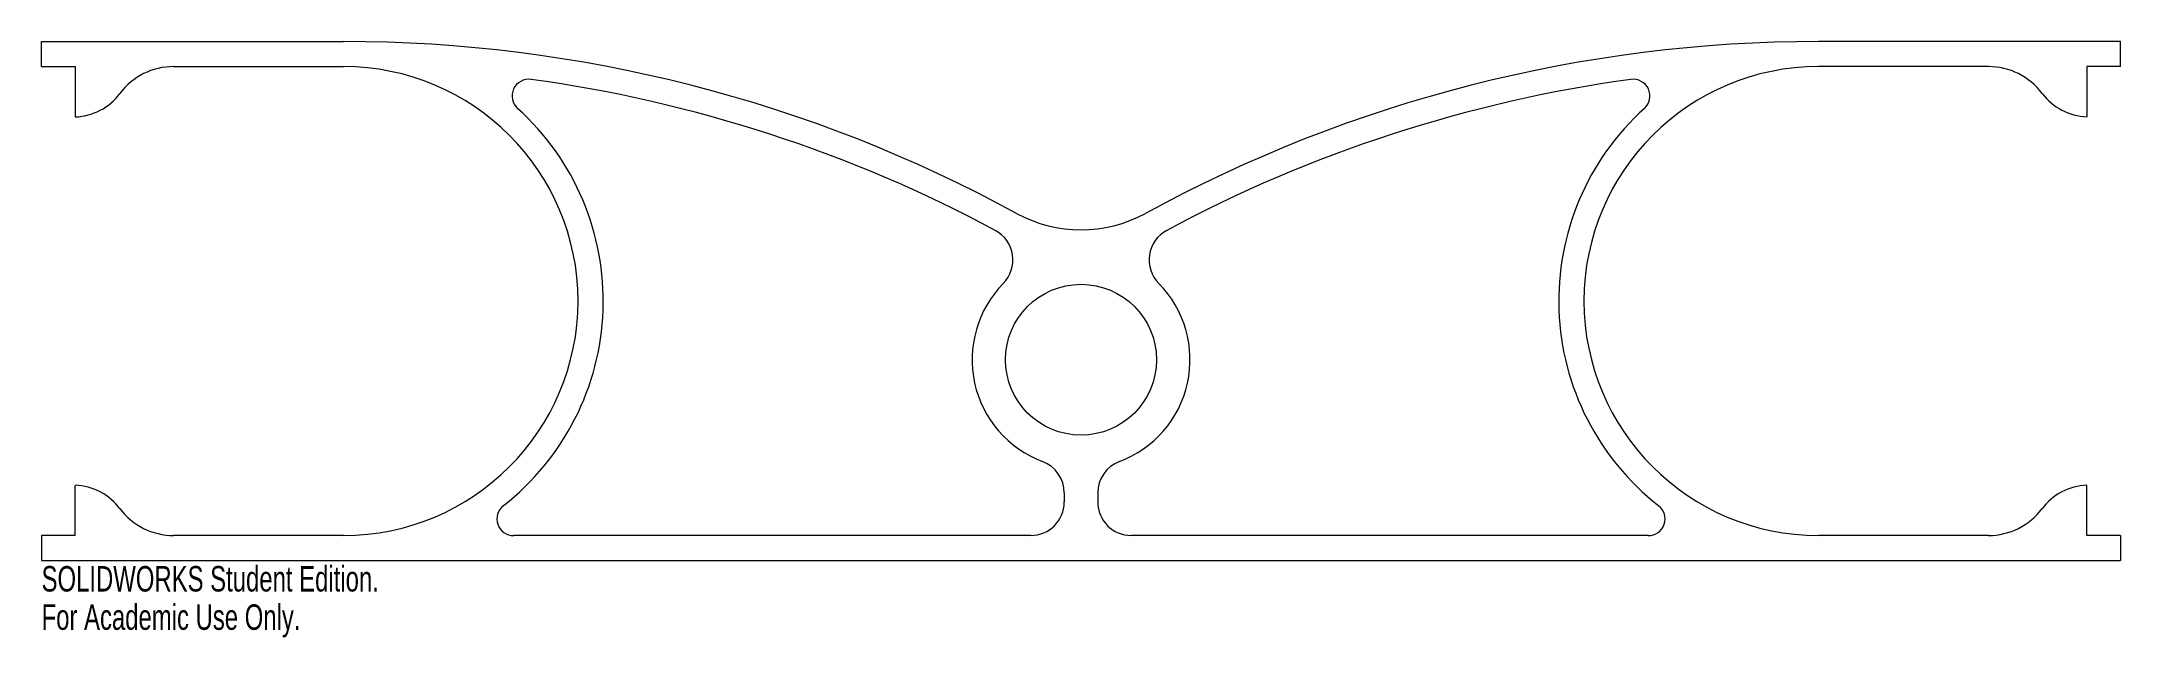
# Model space of a CAD drawing. Header units: inches. Extents: x -7.8 to 7.8, y -2.1 to 2.4.
import ezdxf

# ---------------------------------------------------------------- set-up
doc = ezdxf.new("R2010")
doc.units = ezdxf.units.IN
doc.header["$MEASUREMENT"] = 0
doc.styles.add('SLDTEXTSTYLE0', font='TXT', dxfattribs={"width": 0.7})

msp = doc.modelspace()

# ---------------------------------------------------------------- linework, layer by layer
at = {"color": 7, "linetype": 'Continuous', "lineweight": 15}
for p, q in [((-7.75, 2.375), (-5.5, 2.375)), ((-7.75, 2.188), (-7.75, 2.375)), ((7.75, 2.375), (5.5, 2.375)), ((7.75, 2.188), (7.75, 2.375)), ((-7.75, 2.188), (-7.5, 2.188)), ((-7.5, 2.188), (-7.5, 1.812)), ((-6.766, 2.188), (-5.5, 2.188)), ((6.766, 2.188), (5.5, 2.188)), ((7.5, 2.188), (7.5, 1.812)), ((7.75, 2.188), (7.5, 2.188)), ((-7.5, -1.312), (-7.5, -0.938)), ((-0.125, -0.994), (-0.125, -1.062)), ((0.125, -0.994), (0.125, -1.062)), ((7.5, -1.312), (7.5, -0.938)), ((-7.75, -1.312), (-7.75, -1.5)), ((-7.5, -1.312), (-7.75, -1.312)), ((-5.5, -1.312), (-6.766, -1.312)), ((-0.375, -1.312), (-4.23, -1.312)), ((4.23, -1.312), (0.375, -1.312)), ((6.766, -1.312), (5.5, -1.312)), ((7.75, -1.312), (7.5, -1.312)), ((7.75, -1.312), (7.75, -1.5)), ((-7.75, -1.5), (7.75, -1.5))]:
    msp.add_line(p, q, dxfattribs=at)
msp.add_circle((0, 0), 0.563, dxfattribs=at)
for centre, radius, start, end in [((-5.5, -8.086), 10.461, 61.3226, 90), ((5.5, -8.086), 10.461, 90, 118.6774), ((-6.766, 1.688), 0.5, 90, 143.1527), ((-5.5, 0.438), 1.75, 270, 90), ((5.5, 0.438), 1.75, 90, 270), ((6.766, 1.688), 0.5, 36.8473, 90), ((-4.117, 1.968), 0.125, 82.1694, 227.9017), ((-5.5, -8.086), 10.274, 61.7644, 82.1694), ((5.5, -8.086), 10.274, 97.8306, 118.2356), ((4.117, 1.968), 0.125, 312.0983, 97.8306), ((-7.516, 2.25), 0.438, 272.1089, 323.1527), ((-5.5, 0.438), 1.938, 308.0123, 47.9017), ((5.5, 0.438), 1.938, 132.0983, 231.9877), ((7.516, 2.25), 0.437, 216.8473, 267.8911), ((0, 1.969), 1, 241.3226, 298.6774), ((-0.758, 0.745), 0.25, 315.496, 61.7644), ((0.758, 0.745), 0.25, 118.2356, 224.504), ((0, 0), 0.812, 135.496, 249.3327), ((0, 0), 0.813, 290.6673, 44.504), ((-0.375, -0.994), 0.25, 0, 69.3327), ((0.375, -0.994), 0.25, 110.6673, 180), ((-7.516, -1.375), 0.438, 36.8473, 87.8911), ((-0.375, -1.062), 0.25, 270, 0), ((0.375, -1.062), 0.25, 180, 270), ((7.516, -1.375), 0.438, 92.1089, 143.1527), ((-6.766, -0.812), 0.5, 216.8473, 270), ((-4.23, -1.188), 0.125, 128.0123, 270), ((4.23, -1.188), 0.125, 270, 51.9877), ((6.766, -0.812), 0.5, 270, 323.1527)]:
    msp.add_arc(centre, radius, start, end, dxfattribs=at)

# ---------------------------------------------------------------- texts
at = {"color": 7, "linetype": 'Continuous', "char_height": 0.1903, "attachment_point": 1, "style": 'SLDTEXTSTYLE0'}
for s, insert in [('SOLIDWORKS Student Edition.', (-7.75, -1.54)), ('For Academic Use Only.', (-7.75, -1.826))]:
    msp.add_mtext(s, dxfattribs=dict(at, insert=insert))

doc.saveas('drawing.dxf')
